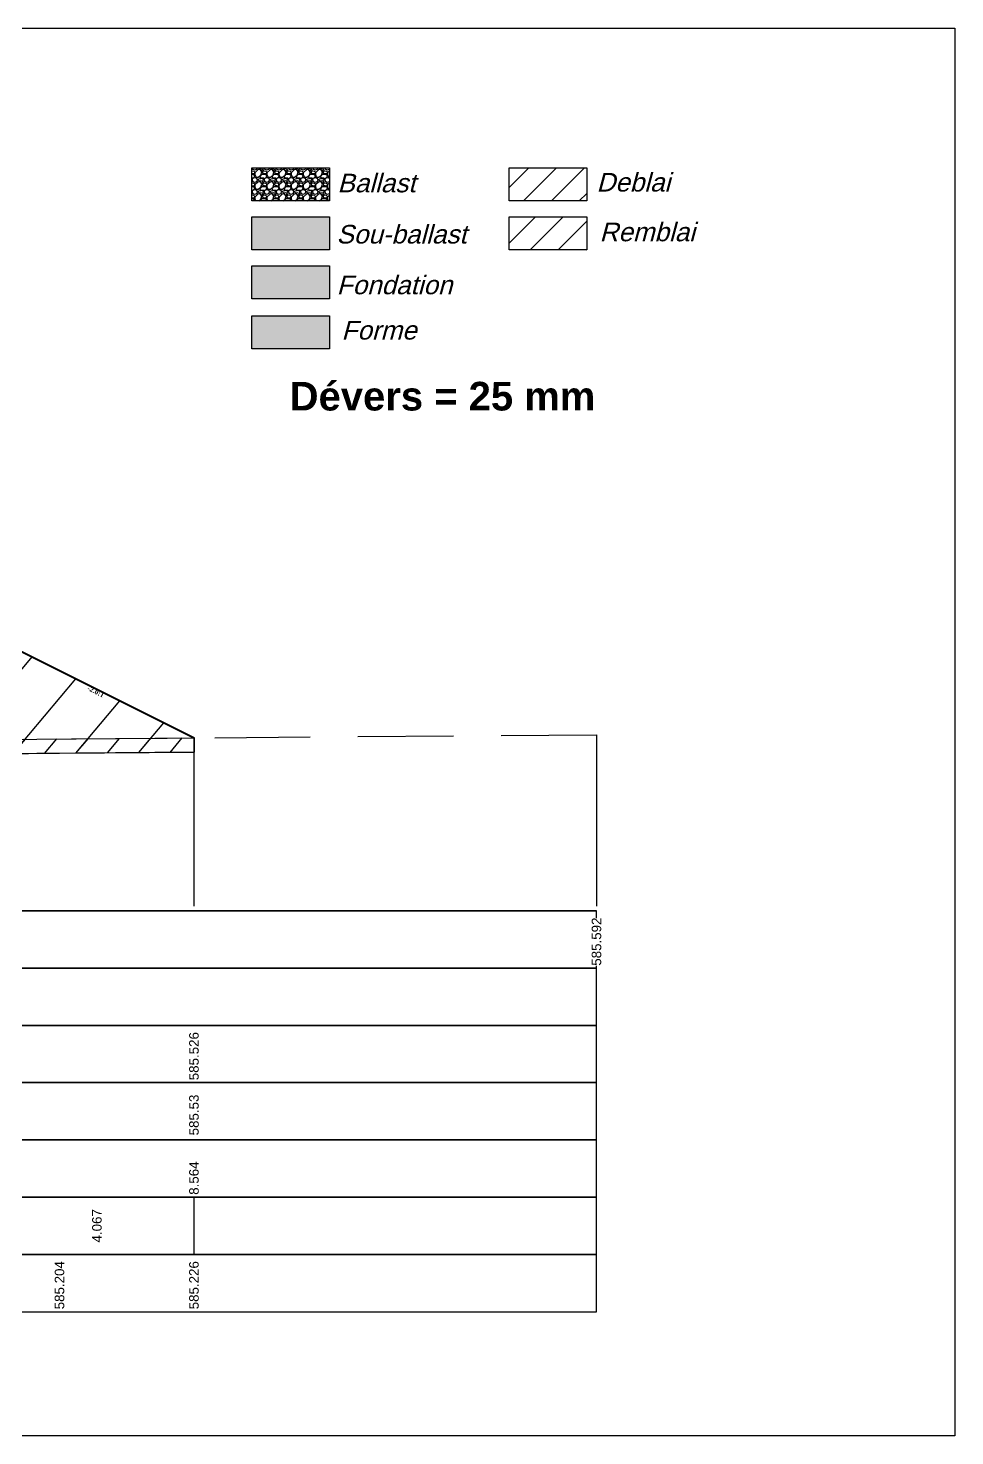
# Model space of a CAD drawing. Header units: millimetres. Extents: x 2762 to 3076, y 916 to 3305.
# Drawn here: x 2903.47 to 2922.89, y 2613.68 to 2643.18 of the extents above; entities that cross this region are included whole.
import ezdxf

# ---------------------------------------------------------------- set-up
doc = ezdxf.new("R2010")
doc.units = ezdxf.units.MM
doc.header["$LTSCALE"] = 2
doc.linetypes.add('CACHE', pattern=[9.525, 6.35, -3.175])
doc.linetypes.add('DASHED', pattern=[0.75, 0.5, -0.25])
for name, color, linetype in [('C-ANNO-TABL-TEXT', 150, 'Continuous'), ('C-ROAD-CORR', 5, 'Continuous'), ('C-ROAD-SCTN', 7, 'Continuous')]:
    doc.layers.add(name, color=color, linetype=linetype)
doc.styles.add('ARIAL', font='arial.ttf')
doc.styles.add('C3D_Etiquette', font='romans.shx')
doc.styles.add('C3D_Profil_Travers', font='romans.shx')
doc.styles.get("Standard").update_dxf_attribs({"font": 'arial.ttf'})

msp = doc.modelspace()

# ---------------------------------------------------------------- hatches: boundary and pattern name
h = msp.add_hatch(color=11)
h.dxf.hatch_style = 1
h.paths.add_polyline_path([(2909.781, 2639.228), (2908.155, 2639.228), (2908.155, 2638.536), (2909.781, 2638.536)])
h = msp.add_hatch(color=30)
h.dxf.hatch_style = 1
h.paths.add_polyline_path([(2909.781, 2638.201), (2908.155, 2638.201), (2908.155, 2637.509), (2909.781, 2637.509)])
h = msp.add_hatch(color=83)
h.dxf.hatch_style = 1
h.paths.add_polyline_path([(2909.781, 2637.155), (2908.155, 2637.155), (2908.155, 2636.463), (2909.781, 2636.463)])
at = {"linetype": 'Continuous', "lineweight": -3}
h = msp.add_hatch(dxfattribs=at)
h.set_pattern_fill('_U', color=3, angle=50, style=0, pattern_type=0)
h.set_pattern_definition([(50, (2888.7912, 2627.9735), (-0.766044, 0.64279), [])])
h.paths.add_polyline_path([(2888.791, 2627.973), (2888.791, 2628.273), (2892.483, 2630.119), (2900.48, 2630.439), (2902.876, 2630.343), (2906.944, 2628.31), (2906.944, 2628.01), (2898.054, 2627.94)])
h = msp.add_hatch(dxfattribs=at)
h.set_pattern_fill('_U', color=150, scale=0.5, angle=50, style=0, pattern_type=0)
h.set_pattern_definition([(50, (2888.7912, 2627.97346), (-0.383022, 0.321394), [])])
h.paths.add_polyline_path([(2888.791, 2627.973), (2888.791, 2628.273), (2898.054, 2628.24), (2906.944, 2628.31), (2906.944, 2628.01), (2898.054, 2627.94)])

# ---------------------------------------------------------------- linework, layer by layer
for p, q in [((2908.155, 2640.256), (2909.781, 2640.256)), ((2908.155, 2639.564), (2908.155, 2640.256)), ((2909.781, 2640.256), (2909.781, 2639.564)), ((2913.548, 2640.256), (2915.174, 2640.256)), ((2913.548, 2639.564), (2913.548, 2640.256)), ((2915.174, 2640.256), (2915.174, 2639.564)), ((2909.781, 2639.564), (2908.155, 2639.564)), ((2915.174, 2639.564), (2913.548, 2639.564)), ((2908.155, 2639.228), (2909.781, 2639.228)), ((2908.155, 2638.536), (2908.155, 2639.228)), ((2909.781, 2639.228), (2909.781, 2638.536)), ((2913.548, 2639.228), (2915.174, 2639.228)), ((2913.548, 2638.536), (2913.548, 2639.228)), ((2915.174, 2639.228), (2915.174, 2638.536)), ((2909.781, 2638.536), (2908.155, 2638.536)), ((2915.174, 2638.536), (2913.548, 2638.536)), ((2908.155, 2638.201), (2909.781, 2638.201)), ((2908.155, 2637.509), (2908.155, 2638.201)), ((2909.781, 2638.201), (2909.781, 2637.509)), ((2909.781, 2637.509), (2908.155, 2637.509)), ((2908.155, 2637.155), (2909.781, 2637.155)), ((2908.155, 2636.463), (2908.155, 2637.155)), ((2909.781, 2637.155), (2909.781, 2636.463)), ((2909.781, 2636.463), (2908.155, 2636.463))]:
    msp.add_line(p, q)
at = {"linetype": 'Continuous'}
for p, q in [((2908.161, 2640.256), (2908.174, 2640.225)), ((2908.26, 2640.225), (2908.271, 2640.256)), ((2908.317, 2640.23), (2908.293, 2640.256)), ((2908.394, 2640.256), (2908.376, 2640.235)), ((2908.415, 2640.256), (2908.428, 2640.225)), ((2908.514, 2640.225), (2908.525, 2640.256)), ((2908.571, 2640.23), (2908.547, 2640.256)), ((2908.648, 2640.256), (2908.63, 2640.235)), ((2908.669, 2640.256), (2908.682, 2640.225)), ((2908.768, 2640.225), (2908.779, 2640.256)), ((2908.825, 2640.23), (2908.801, 2640.256)), ((2908.902, 2640.256), (2908.884, 2640.235)), ((2908.923, 2640.256), (2908.936, 2640.225)), ((2909.022, 2640.225), (2909.033, 2640.256)), ((2909.079, 2640.23), (2909.055, 2640.256)), ((2909.156, 2640.256), (2909.138, 2640.235)), ((2909.177, 2640.256), (2909.19, 2640.225)), ((2909.276, 2640.225), (2909.287, 2640.256)), ((2909.333, 2640.23), (2909.309, 2640.256)), ((2909.41, 2640.256), (2909.392, 2640.235)), ((2909.431, 2640.256), (2909.444, 2640.225)), ((2909.53, 2640.225), (2909.541, 2640.256)), ((2909.587, 2640.23), (2909.563, 2640.256)), ((2909.664, 2640.256), (2909.646, 2640.235)), ((2909.685, 2640.256), (2909.698, 2640.225)), ((2908.158, 2640.209), (2908.155, 2640.21)), ((2908.155, 2640.207), (2908.158, 2640.209)), ((2908.195, 2640.181), (2908.155, 2640.187)), ((2908.155, 2640.141), (2908.205, 2640.135)), ((2908.155, 2640.12), (2908.181, 2640.12)), ((2908.207, 2640.056), (2908.155, 2640.029)), ((2908.158, 2639.955), (2908.155, 2639.956)), ((2908.155, 2639.953), (2908.158, 2639.955)), ((2908.159, 2640.006), (2908.174, 2639.971)), ((2908.16, 2640.006), (2908.176, 2640.042)), ((2908.173, 2640.225), (2908.216, 2640.212)), ((2908.173, 2639.971), (2908.216, 2639.958)), ((2908.176, 2640.042), (2908.217, 2640.055)), ((2908.18, 2640.123), (2908.214, 2640.1)), ((2908.218, 2640.165), (2908.197, 2640.183)), ((2908.204, 2640.126), (2908.217, 2640.148)), ((2908.214, 2640.098), (2908.204, 2640.062)), ((2908.216, 2640.212), (2908.26, 2640.225)), ((2908.216, 2640.053), (2908.257, 2640.038)), ((2908.216, 2639.958), (2908.26, 2639.971)), ((2908.219, 2640.166), (2908.217, 2640.113)), ((2908.217, 2640.148), (2908.217, 2640.164)), ((2908.217, 2640.113), (2908.237, 2640.065)), ((2908.284, 2640.212), (2908.225, 2640.159)), ((2908.284, 2639.958), (2908.225, 2639.905)), ((2908.237, 2640.062), (2908.29, 2640.06)), ((2908.256, 2640.04), (2908.271, 2640.007)), ((2908.26, 2639.971), (2908.273, 2640.006)), ((2908.337, 2640.212), (2908.276, 2640.217)), ((2908.337, 2639.958), (2908.276, 2639.963)), ((2908.317, 2639.976), (2908.289, 2640.006)), ((2908.29, 2640.062), (2908.346, 2640.105)), ((2908.29, 2640.006), (2908.298, 2640.026)), ((2908.346, 2640.026), (2908.298, 2640.021)), ((2908.36, 2640.236), (2908.302, 2640.231)), ((2908.36, 2639.982), (2908.302, 2639.977)), ((2908.324, 2640.07), (2908.369, 2640.12)), ((2908.343, 2640.04), (2908.325, 2640.071)), ((2908.364, 2640.168), (2908.336, 2640.213)), ((2908.364, 2639.914), (2908.336, 2639.959)), ((2908.405, 2640.036), (2908.341, 2640.041)), ((2908.346, 2640.105), (2908.366, 2640.169)), ((2908.397, 2640.019), (2908.346, 2640.031)), ((2908.363, 2640.212), (2908.373, 2640.187)), ((2908.363, 2639.958), (2908.373, 2639.933)), ((2908.382, 2640.22), (2908.364, 2640.213)), ((2908.382, 2639.966), (2908.364, 2639.959)), ((2908.369, 2640.12), (2908.435, 2640.12)), ((2908.374, 2640.186), (2908.412, 2640.209)), ((2908.399, 2640.189), (2908.374, 2640.164)), ((2908.374, 2640.164), (2908.394, 2640.133)), ((2908.374, 2639.932), (2908.412, 2639.955)), ((2908.399, 2640.007), (2908.376, 2639.981)), ((2908.412, 2640.209), (2908.381, 2640.22)), ((2908.412, 2639.955), (2908.381, 2639.966)), ((2908.395, 2640.143), (2908.459, 2640.135)), ((2908.399, 2640.006), (2908.397, 2640.019)), ((2908.449, 2640.181), (2908.399, 2640.188)), ((2908.461, 2640.056), (2908.408, 2640.028)), ((2908.413, 2640.006), (2908.428, 2639.971)), ((2908.414, 2640.006), (2908.43, 2640.042)), ((2908.427, 2640.225), (2908.47, 2640.212)), ((2908.427, 2639.971), (2908.47, 2639.958)), ((2908.43, 2640.042), (2908.471, 2640.055)), ((2908.434, 2640.123), (2908.468, 2640.1)), ((2908.472, 2640.165), (2908.451, 2640.183)), ((2908.458, 2640.126), (2908.471, 2640.148)), ((2908.468, 2640.098), (2908.458, 2640.062)), ((2908.47, 2640.212), (2908.514, 2640.225)), ((2908.47, 2640.053), (2908.511, 2640.038)), ((2908.47, 2639.958), (2908.514, 2639.971)), ((2908.473, 2640.166), (2908.471, 2640.113)), ((2908.471, 2640.148), (2908.471, 2640.164)), ((2908.471, 2640.113), (2908.491, 2640.065)), ((2908.538, 2640.212), (2908.479, 2640.159)), ((2908.538, 2639.958), (2908.479, 2639.905)), ((2908.491, 2640.062), (2908.544, 2640.06)), ((2908.51, 2640.04), (2908.525, 2640.007)), ((2908.514, 2639.971), (2908.527, 2640.006)), ((2908.591, 2640.212), (2908.53, 2640.217)), ((2908.591, 2639.958), (2908.53, 2639.963)), ((2908.571, 2639.976), (2908.543, 2640.006)), ((2908.544, 2640.062), (2908.6, 2640.105)), ((2908.544, 2640.006), (2908.552, 2640.026)), ((2908.6, 2640.026), (2908.552, 2640.021)), ((2908.614, 2640.236), (2908.556, 2640.231)), ((2908.614, 2639.982), (2908.556, 2639.977)), ((2908.578, 2640.07), (2908.623, 2640.12)), ((2908.597, 2640.04), (2908.579, 2640.071)), ((2908.618, 2640.168), (2908.59, 2640.213)), ((2908.618, 2639.914), (2908.59, 2639.959)), ((2908.659, 2640.036), (2908.595, 2640.041)), ((2908.6, 2640.105), (2908.62, 2640.169)), ((2908.651, 2640.019), (2908.6, 2640.031)), ((2908.617, 2640.212), (2908.627, 2640.187)), ((2908.617, 2639.958), (2908.627, 2639.933)), ((2908.636, 2640.22), (2908.618, 2640.213)), ((2908.636, 2639.966), (2908.618, 2639.959)), ((2908.623, 2640.12), (2908.689, 2640.12)), ((2908.628, 2640.186), (2908.666, 2640.209)), ((2908.653, 2640.189), (2908.628, 2640.164)), ((2908.628, 2640.164), (2908.648, 2640.133)), ((2908.628, 2639.932), (2908.666, 2639.955)), ((2908.653, 2640.007), (2908.63, 2639.981)), ((2908.666, 2640.209), (2908.635, 2640.22)), ((2908.666, 2639.955), (2908.635, 2639.966)), ((2908.649, 2640.143), (2908.713, 2640.135)), ((2908.653, 2640.006), (2908.651, 2640.019)), ((2908.703, 2640.181), (2908.653, 2640.188)), ((2908.715, 2640.056), (2908.662, 2640.028)), ((2908.667, 2640.006), (2908.682, 2639.971)), ((2908.668, 2640.006), (2908.684, 2640.042)), ((2908.681, 2640.225), (2908.724, 2640.212)), ((2908.681, 2639.971), (2908.724, 2639.958)), ((2908.684, 2640.042), (2908.725, 2640.055)), ((2908.688, 2640.123), (2908.722, 2640.1)), ((2908.726, 2640.165), (2908.705, 2640.183)), ((2908.712, 2640.126), (2908.725, 2640.148)), ((2908.722, 2640.098), (2908.712, 2640.062)), ((2908.724, 2640.212), (2908.768, 2640.225)), ((2908.724, 2640.053), (2908.765, 2640.038)), ((2908.724, 2639.958), (2908.768, 2639.971)), ((2908.727, 2640.166), (2908.725, 2640.113)), ((2908.725, 2640.148), (2908.725, 2640.164)), ((2908.725, 2640.113), (2908.745, 2640.065)), ((2908.792, 2640.212), (2908.733, 2640.159)), ((2908.792, 2639.958), (2908.733, 2639.905)), ((2908.745, 2640.062), (2908.798, 2640.06)), ((2908.764, 2640.04), (2908.779, 2640.007)), ((2908.768, 2639.971), (2908.781, 2640.006)), ((2908.845, 2640.212), (2908.784, 2640.217)), ((2908.845, 2639.958), (2908.784, 2639.963)), ((2908.825, 2639.976), (2908.797, 2640.006)), ((2908.798, 2640.062), (2908.854, 2640.105)), ((2908.798, 2640.006), (2908.806, 2640.026)), ((2908.854, 2640.026), (2908.806, 2640.021)), ((2908.868, 2640.236), (2908.81, 2640.231)), ((2908.868, 2639.982), (2908.81, 2639.977)), ((2908.832, 2640.07), (2908.877, 2640.12)), ((2908.851, 2640.04), (2908.833, 2640.071)), ((2908.872, 2640.168), (2908.844, 2640.213)), ((2908.872, 2639.914), (2908.844, 2639.959)), ((2908.913, 2640.036), (2908.849, 2640.041)), ((2908.854, 2640.105), (2908.874, 2640.169)), ((2908.905, 2640.019), (2908.854, 2640.031)), ((2908.871, 2640.212), (2908.881, 2640.187)), ((2908.871, 2639.958), (2908.881, 2639.933)), ((2908.89, 2640.22), (2908.872, 2640.213)), ((2908.89, 2639.966), (2908.872, 2639.959)), ((2908.877, 2640.12), (2908.943, 2640.12)), ((2908.882, 2640.186), (2908.92, 2640.209)), ((2908.907, 2640.189), (2908.882, 2640.164)), ((2908.882, 2640.164), (2908.902, 2640.133)), ((2908.882, 2639.932), (2908.92, 2639.955)), ((2908.907, 2640.007), (2908.884, 2639.981)), ((2908.92, 2640.209), (2908.889, 2640.22)), ((2908.92, 2639.955), (2908.889, 2639.966)), ((2908.903, 2640.143), (2908.967, 2640.135)), ((2908.907, 2640.006), (2908.905, 2640.019)), ((2908.957, 2640.181), (2908.907, 2640.188)), ((2908.969, 2640.056), (2908.916, 2640.028)), ((2908.921, 2640.006), (2908.936, 2639.971)), ((2908.922, 2640.006), (2908.938, 2640.042)), ((2908.935, 2640.225), (2908.978, 2640.212)), ((2908.935, 2639.971), (2908.978, 2639.958)), ((2908.938, 2640.042), (2908.979, 2640.055)), ((2908.942, 2640.123), (2908.976, 2640.1)), ((2908.98, 2640.165), (2908.959, 2640.183)), ((2908.966, 2640.126), (2908.979, 2640.148)), ((2908.976, 2640.098), (2908.966, 2640.062)), ((2908.978, 2640.212), (2909.022, 2640.225)), ((2908.978, 2640.053), (2909.019, 2640.038)), ((2908.978, 2639.958), (2909.022, 2639.971)), ((2908.981, 2640.166), (2908.979, 2640.113)), ((2908.979, 2640.148), (2908.979, 2640.164)), ((2908.979, 2640.113), (2908.999, 2640.065)), ((2909.046, 2640.212), (2908.987, 2640.159)), ((2909.046, 2639.958), (2908.987, 2639.905)), ((2908.999, 2640.062), (2909.052, 2640.06)), ((2909.018, 2640.04), (2909.033, 2640.007)), ((2909.022, 2639.971), (2909.035, 2640.006)), ((2909.099, 2640.212), (2909.038, 2640.217)), ((2909.099, 2639.958), (2909.038, 2639.963)), ((2909.079, 2639.976), (2909.051, 2640.006)), ((2909.052, 2640.062), (2909.108, 2640.105)), ((2909.052, 2640.006), (2909.06, 2640.026)), ((2909.108, 2640.026), (2909.06, 2640.021)), ((2909.122, 2640.236), (2909.064, 2640.231)), ((2909.122, 2639.982), (2909.064, 2639.977)), ((2909.086, 2640.07), (2909.131, 2640.12)), ((2909.105, 2640.04), (2909.087, 2640.071)), ((2909.126, 2640.168), (2909.098, 2640.213)), ((2909.126, 2639.914), (2909.098, 2639.959)), ((2909.167, 2640.036), (2909.103, 2640.041)), ((2909.108, 2640.105), (2909.128, 2640.169)), ((2909.159, 2640.019), (2909.108, 2640.031)), ((2909.125, 2640.212), (2909.135, 2640.187)), ((2909.125, 2639.958), (2909.135, 2639.933)), ((2909.144, 2640.22), (2909.126, 2640.213)), ((2909.144, 2639.966), (2909.126, 2639.959)), ((2909.131, 2640.12), (2909.197, 2640.12)), ((2909.136, 2640.186), (2909.174, 2640.209)), ((2909.161, 2640.189), (2909.136, 2640.164)), ((2909.136, 2640.164), (2909.156, 2640.133)), ((2909.136, 2639.932), (2909.174, 2639.955)), ((2909.161, 2640.007), (2909.138, 2639.981)), ((2909.174, 2640.209), (2909.143, 2640.22)), ((2909.174, 2639.955), (2909.143, 2639.966)), ((2909.157, 2640.143), (2909.221, 2640.135)), ((2909.161, 2640.006), (2909.159, 2640.019)), ((2909.211, 2640.181), (2909.161, 2640.188)), ((2909.223, 2640.056), (2909.17, 2640.028)), ((2909.175, 2640.006), (2909.19, 2639.971)), ((2909.176, 2640.006), (2909.192, 2640.042)), ((2909.189, 2640.225), (2909.232, 2640.212)), ((2909.189, 2639.971), (2909.232, 2639.958)), ((2909.192, 2640.042), (2909.233, 2640.055)), ((2909.196, 2640.123), (2909.23, 2640.1)), ((2909.234, 2640.165), (2909.213, 2640.183)), ((2909.22, 2640.126), (2909.233, 2640.148)), ((2909.23, 2640.098), (2909.22, 2640.062)), ((2909.232, 2640.212), (2909.276, 2640.225)), ((2909.232, 2640.053), (2909.273, 2640.038)), ((2909.232, 2639.958), (2909.276, 2639.971)), ((2909.235, 2640.166), (2909.233, 2640.113)), ((2909.233, 2640.148), (2909.233, 2640.164)), ((2909.233, 2640.113), (2909.253, 2640.065)), ((2909.3, 2640.212), (2909.241, 2640.159)), ((2909.3, 2639.958), (2909.241, 2639.905)), ((2909.253, 2640.062), (2909.306, 2640.06)), ((2909.272, 2640.04), (2909.287, 2640.007)), ((2909.276, 2639.971), (2909.289, 2640.006)), ((2909.353, 2640.212), (2909.292, 2640.217)), ((2909.353, 2639.958), (2909.292, 2639.963)), ((2909.333, 2639.976), (2909.305, 2640.006)), ((2909.306, 2640.062), (2909.362, 2640.105)), ((2909.306, 2640.006), (2909.314, 2640.026)), ((2909.362, 2640.026), (2909.314, 2640.021)), ((2909.376, 2640.236), (2909.318, 2640.231)), ((2909.376, 2639.982), (2909.318, 2639.977)), ((2909.34, 2640.07), (2909.385, 2640.12)), ((2909.359, 2640.04), (2909.341, 2640.071)), ((2909.38, 2640.168), (2909.352, 2640.213)), ((2909.38, 2639.914), (2909.352, 2639.959)), ((2909.421, 2640.036), (2909.357, 2640.041)), ((2909.362, 2640.105), (2909.382, 2640.169)), ((2909.413, 2640.019), (2909.362, 2640.031)), ((2909.379, 2640.212), (2909.389, 2640.187)), ((2909.379, 2639.958), (2909.389, 2639.933)), ((2909.398, 2640.22), (2909.38, 2640.213)), ((2909.398, 2639.966), (2909.38, 2639.959)), ((2909.385, 2640.12), (2909.451, 2640.12)), ((2909.39, 2640.186), (2909.428, 2640.209)), ((2909.415, 2640.189), (2909.39, 2640.164)), ((2909.39, 2640.164), (2909.41, 2640.133)), ((2909.39, 2639.932), (2909.428, 2639.955)), ((2909.415, 2640.007), (2909.392, 2639.981)), ((2909.428, 2640.209), (2909.397, 2640.22)), ((2909.428, 2639.955), (2909.397, 2639.966)), ((2909.411, 2640.143), (2909.475, 2640.135)), ((2909.415, 2640.006), (2909.413, 2640.019)), ((2909.465, 2640.181), (2909.415, 2640.188)), ((2909.477, 2640.056), (2909.424, 2640.028)), ((2909.429, 2640.006), (2909.444, 2639.971)), ((2909.43, 2640.006), (2909.446, 2640.042)), ((2909.443, 2640.225), (2909.486, 2640.212)), ((2909.443, 2639.971), (2909.486, 2639.958)), ((2909.446, 2640.042), (2909.487, 2640.055)), ((2909.45, 2640.123), (2909.484, 2640.1)), ((2909.488, 2640.165), (2909.467, 2640.183)), ((2909.474, 2640.126), (2909.487, 2640.148)), ((2909.484, 2640.098), (2909.474, 2640.062)), ((2909.486, 2640.212), (2909.53, 2640.225)), ((2909.486, 2640.053), (2909.527, 2640.038)), ((2909.486, 2639.958), (2909.53, 2639.971)), ((2909.489, 2640.166), (2909.487, 2640.113)), ((2909.487, 2640.148), (2909.487, 2640.164)), ((2909.487, 2640.113), (2909.507, 2640.065)), ((2909.554, 2640.212), (2909.495, 2640.159)), ((2909.554, 2639.958), (2909.495, 2639.905)), ((2909.507, 2640.062), (2909.56, 2640.06)), ((2909.526, 2640.04), (2909.541, 2640.007)), ((2909.53, 2639.971), (2909.543, 2640.006)), ((2909.607, 2640.212), (2909.546, 2640.217)), ((2909.607, 2639.958), (2909.546, 2639.963)), ((2909.587, 2639.976), (2909.559, 2640.006)), ((2909.56, 2640.062), (2909.616, 2640.105)), ((2909.56, 2640.006), (2909.568, 2640.026)), ((2909.616, 2640.026), (2909.568, 2640.021)), ((2909.63, 2640.236), (2909.572, 2640.231)), ((2909.63, 2639.982), (2909.572, 2639.977)), ((2909.594, 2640.07), (2909.639, 2640.12)), ((2909.613, 2640.04), (2909.595, 2640.071)), ((2909.634, 2640.168), (2909.606, 2640.213)), ((2909.634, 2639.914), (2909.606, 2639.959)), ((2909.675, 2640.036), (2909.611, 2640.041)), ((2909.616, 2640.105), (2909.636, 2640.169)), ((2909.667, 2640.019), (2909.616, 2640.031)), ((2909.633, 2640.212), (2909.643, 2640.187)), ((2909.633, 2639.958), (2909.643, 2639.933)), ((2909.652, 2640.22), (2909.634, 2640.213)), ((2909.652, 2639.966), (2909.634, 2639.959)), ((2909.639, 2640.12), (2909.705, 2640.12)), ((2909.644, 2640.186), (2909.682, 2640.209)), ((2909.669, 2640.189), (2909.644, 2640.164)), ((2909.644, 2640.164), (2909.664, 2640.133)), ((2909.644, 2639.932), (2909.682, 2639.955)), ((2909.669, 2640.007), (2909.646, 2639.981)), ((2909.682, 2640.209), (2909.651, 2640.22)), ((2909.682, 2639.955), (2909.651, 2639.966)), ((2909.665, 2640.143), (2909.729, 2640.135)), ((2909.669, 2640.006), (2909.667, 2640.019)), ((2909.719, 2640.181), (2909.669, 2640.188)), ((2909.731, 2640.056), (2909.678, 2640.028)), ((2909.683, 2640.006), (2909.698, 2639.971)), ((2909.684, 2640.006), (2909.7, 2640.042)), ((2909.697, 2640.225), (2909.74, 2640.212)), ((2909.697, 2639.971), (2909.74, 2639.958)), ((2909.7, 2640.042), (2909.741, 2640.055)), ((2909.704, 2640.123), (2909.738, 2640.1)), ((2909.742, 2640.165), (2909.721, 2640.183)), ((2909.728, 2640.126), (2909.741, 2640.148)), ((2909.738, 2640.098), (2909.728, 2640.062)), ((2909.74, 2640.212), (2909.781, 2640.224)), ((2909.74, 2640.053), (2909.781, 2640.038)), ((2909.74, 2639.958), (2909.781, 2639.97)), ((2909.743, 2640.166), (2909.741, 2640.113)), ((2909.741, 2640.148), (2909.741, 2640.164)), ((2909.741, 2640.113), (2909.761, 2640.065)), ((2909.781, 2640.188), (2909.749, 2640.159)), ((2909.761, 2640.062), (2909.781, 2640.061)), ((2909.78, 2640.04), (2909.781, 2640.037)), ((2908.195, 2639.927), (2908.155, 2639.933)), ((2908.155, 2639.887), (2908.205, 2639.881)), ((2908.155, 2639.866), (2908.181, 2639.866)), ((2908.207, 2639.802), (2908.155, 2639.775)), ((2908.158, 2639.701), (2908.155, 2639.702)), ((2908.155, 2639.699), (2908.158, 2639.701)), ((2908.195, 2639.673), (2908.155, 2639.679)), ((2908.159, 2639.752), (2908.174, 2639.717)), ((2908.16, 2639.752), (2908.176, 2639.788)), ((2908.173, 2639.717), (2908.216, 2639.704)), ((2908.176, 2639.788), (2908.217, 2639.801)), ((2908.18, 2639.869), (2908.214, 2639.846)), ((2908.218, 2639.911), (2908.197, 2639.929)), ((2908.218, 2639.657), (2908.197, 2639.675)), ((2908.204, 2639.872), (2908.217, 2639.894)), ((2908.214, 2639.844), (2908.204, 2639.808)), ((2908.216, 2639.799), (2908.257, 2639.784)), ((2908.216, 2639.704), (2908.26, 2639.717)), ((2908.219, 2639.912), (2908.217, 2639.859)), ((2908.217, 2639.894), (2908.217, 2639.91)), ((2908.217, 2639.859), (2908.237, 2639.811)), ((2908.284, 2639.704), (2908.225, 2639.651)), ((2908.237, 2639.808), (2908.29, 2639.806)), ((2908.256, 2639.786), (2908.271, 2639.753)), ((2908.26, 2639.717), (2908.273, 2639.752)), ((2908.337, 2639.704), (2908.276, 2639.709)), ((2908.317, 2639.722), (2908.289, 2639.752)), ((2908.29, 2639.808), (2908.346, 2639.851)), ((2908.29, 2639.752), (2908.298, 2639.772)), ((2908.346, 2639.772), (2908.298, 2639.767)), ((2908.36, 2639.728), (2908.302, 2639.723)), ((2908.324, 2639.816), (2908.369, 2639.866)), ((2908.343, 2639.786), (2908.325, 2639.817)), ((2908.364, 2639.66), (2908.336, 2639.705)), ((2908.405, 2639.782), (2908.341, 2639.787)), ((2908.346, 2639.851), (2908.366, 2639.915)), ((2908.397, 2639.765), (2908.346, 2639.777)), ((2908.346, 2639.597), (2908.366, 2639.661)), ((2908.363, 2639.704), (2908.373, 2639.679)), ((2908.382, 2639.712), (2908.364, 2639.705)), ((2908.369, 2639.866), (2908.435, 2639.866)), ((2908.399, 2639.935), (2908.374, 2639.91)), ((2908.374, 2639.91), (2908.394, 2639.879)), ((2908.374, 2639.678), (2908.412, 2639.701)), ((2908.399, 2639.681), (2908.374, 2639.656)), ((2908.399, 2639.753), (2908.376, 2639.727)), ((2908.412, 2639.701), (2908.381, 2639.712)), ((2908.395, 2639.889), (2908.459, 2639.881)), ((2908.399, 2639.752), (2908.397, 2639.765)), ((2908.449, 2639.927), (2908.399, 2639.934)), ((2908.449, 2639.673), (2908.399, 2639.68)), ((2908.461, 2639.802), (2908.408, 2639.774)), ((2908.413, 2639.752), (2908.428, 2639.717)), ((2908.414, 2639.752), (2908.43, 2639.788)), ((2908.427, 2639.717), (2908.47, 2639.704)), ((2908.43, 2639.788), (2908.471, 2639.801)), ((2908.434, 2639.869), (2908.468, 2639.846)), ((2908.472, 2639.911), (2908.451, 2639.929)), ((2908.472, 2639.657), (2908.451, 2639.675)), ((2908.458, 2639.872), (2908.471, 2639.894)), ((2908.468, 2639.844), (2908.458, 2639.808)), ((2908.47, 2639.799), (2908.511, 2639.784)), ((2908.47, 2639.704), (2908.514, 2639.717)), ((2908.473, 2639.912), (2908.471, 2639.859)), ((2908.471, 2639.894), (2908.471, 2639.91)), ((2908.471, 2639.859), (2908.491, 2639.811)), ((2908.538, 2639.704), (2908.479, 2639.651)), ((2908.491, 2639.808), (2908.544, 2639.806)), ((2908.51, 2639.786), (2908.525, 2639.753)), ((2908.514, 2639.717), (2908.527, 2639.752)), ((2908.591, 2639.704), (2908.53, 2639.709)), ((2908.571, 2639.722), (2908.543, 2639.752)), ((2908.544, 2639.808), (2908.6, 2639.851)), ((2908.544, 2639.752), (2908.552, 2639.772)), ((2908.6, 2639.772), (2908.552, 2639.767)), ((2908.614, 2639.728), (2908.556, 2639.723)), ((2908.578, 2639.816), (2908.623, 2639.866)), ((2908.597, 2639.786), (2908.579, 2639.817)), ((2908.618, 2639.66), (2908.59, 2639.705)), ((2908.659, 2639.782), (2908.595, 2639.787)), ((2908.6, 2639.851), (2908.62, 2639.915)), ((2908.651, 2639.765), (2908.6, 2639.777)), ((2908.6, 2639.597), (2908.62, 2639.661)), ((2908.617, 2639.704), (2908.627, 2639.679)), ((2908.636, 2639.712), (2908.618, 2639.705)), ((2908.623, 2639.866), (2908.689, 2639.866)), ((2908.653, 2639.935), (2908.628, 2639.91)), ((2908.628, 2639.91), (2908.648, 2639.879)), ((2908.628, 2639.678), (2908.666, 2639.701)), ((2908.653, 2639.681), (2908.628, 2639.656)), ((2908.653, 2639.753), (2908.63, 2639.727)), ((2908.666, 2639.701), (2908.635, 2639.712)), ((2908.649, 2639.889), (2908.713, 2639.881)), ((2908.653, 2639.752), (2908.651, 2639.765)), ((2908.703, 2639.927), (2908.653, 2639.934)), ((2908.703, 2639.673), (2908.653, 2639.68)), ((2908.715, 2639.802), (2908.662, 2639.774)), ((2908.667, 2639.752), (2908.682, 2639.717)), ((2908.668, 2639.752), (2908.684, 2639.788)), ((2908.681, 2639.717), (2908.724, 2639.704)), ((2908.684, 2639.788), (2908.725, 2639.801)), ((2908.688, 2639.869), (2908.722, 2639.846)), ((2908.726, 2639.911), (2908.705, 2639.929)), ((2908.726, 2639.657), (2908.705, 2639.675)), ((2908.712, 2639.872), (2908.725, 2639.894)), ((2908.722, 2639.844), (2908.712, 2639.808)), ((2908.724, 2639.799), (2908.765, 2639.784)), ((2908.724, 2639.704), (2908.768, 2639.717)), ((2908.727, 2639.912), (2908.725, 2639.859)), ((2908.725, 2639.894), (2908.725, 2639.91)), ((2908.725, 2639.859), (2908.745, 2639.811)), ((2908.792, 2639.704), (2908.733, 2639.651)), ((2908.745, 2639.808), (2908.798, 2639.806)), ((2908.764, 2639.786), (2908.779, 2639.753)), ((2908.768, 2639.717), (2908.781, 2639.752)), ((2908.845, 2639.704), (2908.784, 2639.709)), ((2908.825, 2639.722), (2908.797, 2639.752)), ((2908.798, 2639.808), (2908.854, 2639.851)), ((2908.798, 2639.752), (2908.806, 2639.772)), ((2908.854, 2639.772), (2908.806, 2639.767)), ((2908.868, 2639.728), (2908.81, 2639.723)), ((2908.832, 2639.816), (2908.877, 2639.866)), ((2908.851, 2639.786), (2908.833, 2639.817)), ((2908.872, 2639.66), (2908.844, 2639.705)), ((2908.913, 2639.782), (2908.849, 2639.787)), ((2908.854, 2639.851), (2908.874, 2639.915)), ((2908.905, 2639.765), (2908.854, 2639.777)), ((2908.854, 2639.597), (2908.874, 2639.661)), ((2908.871, 2639.704), (2908.881, 2639.679)), ((2908.89, 2639.712), (2908.872, 2639.705)), ((2908.877, 2639.866), (2908.943, 2639.866)), ((2908.907, 2639.935), (2908.882, 2639.91)), ((2908.882, 2639.91), (2908.902, 2639.879)), ((2908.882, 2639.678), (2908.92, 2639.701)), ((2908.907, 2639.681), (2908.882, 2639.656)), ((2908.907, 2639.753), (2908.884, 2639.727)), ((2908.92, 2639.701), (2908.889, 2639.712)), ((2908.903, 2639.889), (2908.967, 2639.881)), ((2908.907, 2639.752), (2908.905, 2639.765)), ((2908.957, 2639.927), (2908.907, 2639.934)), ((2908.957, 2639.673), (2908.907, 2639.68)), ((2908.969, 2639.802), (2908.916, 2639.774)), ((2908.921, 2639.752), (2908.936, 2639.717)), ((2908.922, 2639.752), (2908.938, 2639.788)), ((2908.935, 2639.717), (2908.978, 2639.704)), ((2908.938, 2639.788), (2908.979, 2639.801)), ((2908.942, 2639.869), (2908.976, 2639.846)), ((2908.98, 2639.911), (2908.959, 2639.929)), ((2908.98, 2639.657), (2908.959, 2639.675)), ((2908.966, 2639.872), (2908.979, 2639.894)), ((2908.976, 2639.844), (2908.966, 2639.808)), ((2908.978, 2639.799), (2909.019, 2639.784)), ((2908.978, 2639.704), (2909.022, 2639.717)), ((2908.981, 2639.912), (2908.979, 2639.859)), ((2908.979, 2639.894), (2908.979, 2639.91)), ((2908.979, 2639.859), (2908.999, 2639.811)), ((2909.046, 2639.704), (2908.987, 2639.651)), ((2908.999, 2639.808), (2909.052, 2639.806)), ((2909.018, 2639.786), (2909.033, 2639.753)), ((2909.022, 2639.717), (2909.035, 2639.752)), ((2909.099, 2639.704), (2909.038, 2639.709)), ((2909.079, 2639.722), (2909.051, 2639.752)), ((2909.052, 2639.808), (2909.108, 2639.851)), ((2909.052, 2639.752), (2909.06, 2639.772)), ((2909.108, 2639.772), (2909.06, 2639.767)), ((2909.122, 2639.728), (2909.064, 2639.723)), ((2909.086, 2639.816), (2909.131, 2639.866)), ((2909.105, 2639.786), (2909.087, 2639.817)), ((2909.126, 2639.66), (2909.098, 2639.705)), ((2909.167, 2639.782), (2909.103, 2639.787)), ((2909.108, 2639.851), (2909.128, 2639.915)), ((2909.159, 2639.765), (2909.108, 2639.777)), ((2909.108, 2639.597), (2909.128, 2639.661)), ((2909.125, 2639.704), (2909.135, 2639.679)), ((2909.144, 2639.712), (2909.126, 2639.705)), ((2909.131, 2639.866), (2909.197, 2639.866)), ((2909.161, 2639.935), (2909.136, 2639.91)), ((2909.136, 2639.91), (2909.156, 2639.879)), ((2909.136, 2639.678), (2909.174, 2639.701)), ((2909.161, 2639.681), (2909.136, 2639.656)), ((2909.161, 2639.753), (2909.138, 2639.727)), ((2909.174, 2639.701), (2909.143, 2639.712)), ((2909.157, 2639.889), (2909.221, 2639.881)), ((2909.161, 2639.752), (2909.159, 2639.765)), ((2909.211, 2639.927), (2909.161, 2639.934)), ((2909.211, 2639.673), (2909.161, 2639.68)), ((2909.223, 2639.802), (2909.17, 2639.774)), ((2909.175, 2639.752), (2909.19, 2639.717)), ((2909.176, 2639.752), (2909.192, 2639.788)), ((2909.189, 2639.717), (2909.232, 2639.704)), ((2909.192, 2639.788), (2909.233, 2639.801)), ((2909.196, 2639.869), (2909.23, 2639.846)), ((2909.234, 2639.911), (2909.213, 2639.929)), ((2909.234, 2639.657), (2909.213, 2639.675)), ((2909.22, 2639.872), (2909.233, 2639.894)), ((2909.23, 2639.844), (2909.22, 2639.808)), ((2909.232, 2639.799), (2909.273, 2639.784)), ((2909.232, 2639.704), (2909.276, 2639.717)), ((2909.235, 2639.912), (2909.233, 2639.859)), ((2909.233, 2639.894), (2909.233, 2639.91)), ((2909.233, 2639.859), (2909.253, 2639.811)), ((2909.3, 2639.704), (2909.241, 2639.651)), ((2909.253, 2639.808), (2909.306, 2639.806)), ((2909.272, 2639.786), (2909.287, 2639.753)), ((2909.276, 2639.717), (2909.289, 2639.752)), ((2909.353, 2639.704), (2909.292, 2639.709)), ((2909.333, 2639.722), (2909.305, 2639.752)), ((2909.306, 2639.808), (2909.362, 2639.851)), ((2909.306, 2639.752), (2909.314, 2639.772)), ((2909.362, 2639.772), (2909.314, 2639.767)), ((2909.376, 2639.728), (2909.318, 2639.723)), ((2909.34, 2639.816), (2909.385, 2639.866)), ((2909.359, 2639.786), (2909.341, 2639.817)), ((2909.38, 2639.66), (2909.352, 2639.705)), ((2909.421, 2639.782), (2909.357, 2639.787)), ((2909.362, 2639.851), (2909.382, 2639.915)), ((2909.413, 2639.765), (2909.362, 2639.777)), ((2909.362, 2639.597), (2909.382, 2639.661)), ((2909.379, 2639.704), (2909.389, 2639.679)), ((2909.398, 2639.712), (2909.38, 2639.705)), ((2909.385, 2639.866), (2909.451, 2639.866)), ((2909.415, 2639.935), (2909.39, 2639.91)), ((2909.39, 2639.91), (2909.41, 2639.879)), ((2909.39, 2639.678), (2909.428, 2639.701)), ((2909.415, 2639.681), (2909.39, 2639.656)), ((2909.415, 2639.753), (2909.392, 2639.727)), ((2909.428, 2639.701), (2909.397, 2639.712)), ((2909.411, 2639.889), (2909.475, 2639.881)), ((2909.415, 2639.752), (2909.413, 2639.765)), ((2909.465, 2639.927), (2909.415, 2639.934)), ((2909.465, 2639.673), (2909.415, 2639.68)), ((2909.477, 2639.802), (2909.424, 2639.774)), ((2909.429, 2639.752), (2909.444, 2639.717)), ((2909.43, 2639.752), (2909.446, 2639.788)), ((2909.443, 2639.717), (2909.486, 2639.704)), ((2909.446, 2639.788), (2909.487, 2639.801)), ((2909.45, 2639.869), (2909.484, 2639.846)), ((2909.488, 2639.911), (2909.467, 2639.929)), ((2909.488, 2639.657), (2909.467, 2639.675)), ((2909.474, 2639.872), (2909.487, 2639.894)), ((2909.484, 2639.844), (2909.474, 2639.808)), ((2909.486, 2639.799), (2909.527, 2639.784)), ((2909.486, 2639.704), (2909.53, 2639.717)), ((2909.489, 2639.912), (2909.487, 2639.859)), ((2909.487, 2639.894), (2909.487, 2639.91)), ((2909.487, 2639.859), (2909.507, 2639.811)), ((2909.554, 2639.704), (2909.495, 2639.651)), ((2909.507, 2639.808), (2909.56, 2639.806)), ((2909.526, 2639.786), (2909.541, 2639.753)), ((2909.53, 2639.717), (2909.543, 2639.752)), ((2909.607, 2639.704), (2909.546, 2639.709)), ((2909.587, 2639.722), (2909.559, 2639.752)), ((2909.56, 2639.808), (2909.616, 2639.851)), ((2909.56, 2639.752), (2909.568, 2639.772)), ((2909.616, 2639.772), (2909.568, 2639.767)), ((2909.63, 2639.728), (2909.572, 2639.723)), ((2909.594, 2639.816), (2909.639, 2639.866)), ((2909.613, 2639.786), (2909.595, 2639.817)), ((2909.634, 2639.66), (2909.606, 2639.705)), ((2909.675, 2639.782), (2909.611, 2639.787)), ((2909.616, 2639.851), (2909.636, 2639.915)), ((2909.667, 2639.765), (2909.616, 2639.777)), ((2909.616, 2639.597), (2909.636, 2639.661)), ((2909.633, 2639.704), (2909.643, 2639.679)), ((2909.652, 2639.712), (2909.634, 2639.705)), ((2909.639, 2639.866), (2909.705, 2639.866)), ((2909.669, 2639.935), (2909.644, 2639.91)), ((2909.644, 2639.91), (2909.664, 2639.879)), ((2909.644, 2639.678), (2909.682, 2639.701)), ((2909.669, 2639.681), (2909.644, 2639.656)), ((2909.669, 2639.753), (2909.646, 2639.727)), ((2909.682, 2639.701), (2909.651, 2639.712)), ((2909.665, 2639.889), (2909.729, 2639.881)), ((2909.669, 2639.752), (2909.667, 2639.765)), ((2909.719, 2639.927), (2909.669, 2639.934)), ((2909.719, 2639.673), (2909.669, 2639.68)), ((2909.731, 2639.802), (2909.678, 2639.774)), ((2909.683, 2639.752), (2909.698, 2639.717)), ((2909.684, 2639.752), (2909.7, 2639.788)), ((2909.697, 2639.717), (2909.74, 2639.704)), ((2909.7, 2639.788), (2909.741, 2639.801)), ((2909.704, 2639.869), (2909.738, 2639.846)), ((2909.742, 2639.911), (2909.721, 2639.929)), ((2909.742, 2639.657), (2909.721, 2639.675)), ((2909.728, 2639.872), (2909.741, 2639.894)), ((2909.738, 2639.844), (2909.728, 2639.808)), ((2909.74, 2639.799), (2909.781, 2639.784)), ((2909.74, 2639.704), (2909.781, 2639.716)), ((2909.743, 2639.912), (2909.741, 2639.859)), ((2909.741, 2639.894), (2909.741, 2639.91)), ((2909.741, 2639.859), (2909.761, 2639.811)), ((2909.781, 2639.934), (2909.749, 2639.905)), ((2909.781, 2639.68), (2909.749, 2639.651)), ((2909.761, 2639.808), (2909.781, 2639.807)), ((2909.78, 2639.786), (2909.781, 2639.783)), ((2908.155, 2639.633), (2908.205, 2639.627)), ((2908.155, 2639.612), (2908.181, 2639.612)), ((2908.18, 2639.615), (2908.214, 2639.592)), ((2908.204, 2639.618), (2908.217, 2639.64)), ((2908.214, 2639.59), (2908.206, 2639.564)), ((2908.219, 2639.658), (2908.217, 2639.605)), ((2908.217, 2639.64), (2908.217, 2639.656)), ((2908.217, 2639.605), (2908.235, 2639.564)), ((2908.302, 2639.564), (2908.346, 2639.597)), ((2908.325, 2639.564), (2908.369, 2639.612)), ((2908.369, 2639.612), (2908.435, 2639.612)), ((2908.374, 2639.656), (2908.394, 2639.625)), ((2908.395, 2639.635), (2908.459, 2639.627)), ((2908.434, 2639.615), (2908.468, 2639.592)), ((2908.458, 2639.618), (2908.471, 2639.64)), ((2908.468, 2639.59), (2908.46, 2639.564)), ((2908.473, 2639.658), (2908.471, 2639.605)), ((2908.471, 2639.64), (2908.471, 2639.656)), ((2908.471, 2639.605), (2908.489, 2639.564)), ((2908.556, 2639.564), (2908.6, 2639.597)), ((2908.579, 2639.564), (2908.623, 2639.612)), ((2908.623, 2639.612), (2908.689, 2639.612)), ((2908.628, 2639.656), (2908.648, 2639.625)), ((2908.649, 2639.635), (2908.713, 2639.627)), ((2908.688, 2639.615), (2908.722, 2639.592)), ((2908.712, 2639.618), (2908.725, 2639.64)), ((2908.722, 2639.59), (2908.714, 2639.564)), ((2908.727, 2639.658), (2908.725, 2639.605)), ((2908.725, 2639.64), (2908.725, 2639.656)), ((2908.725, 2639.605), (2908.743, 2639.564)), ((2908.81, 2639.564), (2908.854, 2639.597)), ((2908.833, 2639.564), (2908.877, 2639.612)), ((2908.877, 2639.612), (2908.943, 2639.612)), ((2908.882, 2639.656), (2908.902, 2639.625)), ((2908.903, 2639.635), (2908.967, 2639.627)), ((2908.942, 2639.615), (2908.976, 2639.592)), ((2908.966, 2639.618), (2908.979, 2639.64)), ((2908.976, 2639.59), (2908.968, 2639.564)), ((2908.981, 2639.658), (2908.979, 2639.605)), ((2908.979, 2639.64), (2908.979, 2639.656)), ((2908.979, 2639.605), (2908.997, 2639.564)), ((2909.064, 2639.564), (2909.108, 2639.597)), ((2909.087, 2639.564), (2909.131, 2639.612)), ((2909.131, 2639.612), (2909.197, 2639.612)), ((2909.136, 2639.656), (2909.156, 2639.625)), ((2909.157, 2639.635), (2909.221, 2639.627)), ((2909.196, 2639.615), (2909.23, 2639.592)), ((2909.22, 2639.618), (2909.233, 2639.64)), ((2909.23, 2639.59), (2909.222, 2639.564)), ((2909.235, 2639.658), (2909.233, 2639.605)), ((2909.233, 2639.64), (2909.233, 2639.656)), ((2909.233, 2639.605), (2909.251, 2639.564)), ((2909.318, 2639.564), (2909.362, 2639.597)), ((2909.341, 2639.564), (2909.385, 2639.612)), ((2909.385, 2639.612), (2909.451, 2639.612)), ((2909.39, 2639.656), (2909.41, 2639.625)), ((2909.411, 2639.635), (2909.475, 2639.627)), ((2909.45, 2639.615), (2909.484, 2639.592)), ((2909.474, 2639.618), (2909.487, 2639.64)), ((2909.484, 2639.59), (2909.476, 2639.564)), ((2909.489, 2639.658), (2909.487, 2639.605)), ((2909.487, 2639.64), (2909.487, 2639.656)), ((2909.487, 2639.605), (2909.505, 2639.564)), ((2909.572, 2639.564), (2909.616, 2639.597)), ((2909.595, 2639.564), (2909.639, 2639.612)), ((2909.639, 2639.612), (2909.705, 2639.612)), ((2909.644, 2639.656), (2909.664, 2639.625)), ((2909.665, 2639.635), (2909.729, 2639.627)), ((2909.704, 2639.615), (2909.738, 2639.592)), ((2909.728, 2639.618), (2909.741, 2639.64)), ((2909.738, 2639.59), (2909.73, 2639.564)), ((2909.743, 2639.658), (2909.741, 2639.605)), ((2909.741, 2639.64), (2909.741, 2639.656)), ((2909.741, 2639.605), (2909.759, 2639.564))]:
    msp.add_line(p, q, dxfattribs=at)
at = {"color": 1, "linetype": 'Continuous'}
for p, q in [((2913.548, 2639.843), (2913.96, 2640.256)), ((2913.852, 2639.564), (2914.544, 2640.256)), ((2914.436, 2639.564), (2915.127, 2640.256)), ((2915.019, 2639.564), (2915.174, 2639.719))]:
    msp.add_line(p, q, dxfattribs=at)
at = {"color": 3, "linetype": 'Continuous'}
for p, q in [((2913.548, 2638.676), (2914.1, 2639.228)), ((2913.992, 2638.536), (2914.684, 2639.228)), ((2914.576, 2638.536), (2915.174, 2639.135)), ((2915.159, 2638.536), (2915.174, 2638.551))]:
    msp.add_line(p, q, dxfattribs=at)
at = {"color": 253, "linetype": 'Continuous', "lineweight": -3}
for p, q in [((2902.876, 2630.343), (2906.944, 2628.31)), ((2898.054, 2628.24), (2906.944, 2628.31)), ((2906.944, 2628.31), (2906.944, 2628.01)), ((2906.944, 2628.31), (2906.944, 2628.01)), ((2906.944, 2628.01), (2898.054, 2627.94)), ((2906.944, 2628.01), (2898.054, 2627.94))]:
    msp.add_line(p, q, dxfattribs=at)
at = {"color": 105, "linetype": 'DASHED', "lineweight": -3, "ltscale": 2}
msp.add_line((2898.38, 2628.243), (2915.38, 2628.376), dxfattribs=at)
at = {"color": 8, "linetype": 'CACHE', "lineweight": -3}
msp.add_line((2906.944, 2624.784), (2906.944, 2628.31), dxfattribs=at)
at = {"color": 98, "linetype": 'CACHE', "lineweight": -3}
msp.add_line((2915.38, 2628.376), (2915.38, 2624.784), dxfattribs=at)
at = {"color": 6, "linetype": 'Continuous', "lineweight": -3}
for p, q in [((2898.38, 2627.943), (2904.126, 2627.988)), ((2904.126, 2627.988), (2906.944, 2628.01))]:
    msp.add_line(p, q, dxfattribs=at)
at = {"color": 7, "linetype": 'Continuous', "lineweight": -3}
for p, q in [((2881.379, 2624.684), (2915.381, 2624.684)), ((2906.944, 2617.484), (2906.944, 2618.684))]:
    msp.add_line(p, q, dxfattribs=at)
for points in [[(2881.379, 2623.484), (2915.381, 2623.484), (2915.381, 2624.684), (2881.379, 2624.684)], [(2881.379, 2622.284), (2915.381, 2622.284), (2915.381, 2623.484), (2881.379, 2623.484)], [(2881.379, 2621.084), (2915.381, 2621.084), (2915.381, 2622.284), (2881.379, 2622.284)], [(2881.379, 2619.884), (2915.381, 2619.884), (2915.381, 2621.084), (2881.379, 2621.084)], [(2881.379, 2618.684), (2915.381, 2618.684), (2915.381, 2619.884), (2881.379, 2619.884)], [(2881.379, 2617.484), (2915.381, 2617.484), (2915.381, 2618.684), (2881.379, 2618.684)], [(2881.379, 2616.284), (2915.381, 2616.284), (2915.381, 2617.484), (2881.379, 2617.484)]]:
    msp.add_3dface(points, dxfattribs=at)
at = {"layer": 'C-ROAD-CORR', "color": 1, "linetype": 'Continuous', "lineweight": 40}
msp.add_line((2902.876, 2630.343), (2906.944, 2628.31), dxfattribs=at)
at = {"layer": 'C-ROAD-SCTN', "color": 154, "linetype": 'Continuous', "lineweight": -3}
msp.add_line((2902.876, 2630.343), (2906.944, 2628.31), dxfattribs=at)
at = {"layer": 'C-ROAD-SCTN', "color": 1, "linetype": 'Continuous', "lineweight": -3}
msp.add_line((2902.876, 2630.343), (2906.944, 2628.31), dxfattribs=at)

# ---------------------------------------------------------------- texts
at = {"insert": (2908.949, 2635.77), "char_height": 0.6, "attachment_point": 1}
msp.add_mtext_dynamic_manual_height_columns('{\\fArial|b1|i0|c0|p34;Dévers = 25 mm}', width=8.82587, gutter_width=1.25, heights=[0], dxfattribs=at)
at = {"color": 7, "linetype": 'Continuous', "lineweight": -3, "insert": (2904.908, 2629.323), "char_height": 0.1, "width": 0.34598, "attachment_point": 2, "rotation": 333.4349, "style": 'C3D_Etiquette'}
msp.add_mtext('{\\fTimes New Roman|b1|i0|c0|p18;-2.0:1}', dxfattribs=at)
at = {"color": 7, "linetype": 'Continuous', "lineweight": -3, "char_height": 0.2, "rotation": 90, "style": 'C3D_Profil_Travers'}
for s, insert, attachment_point in [('{\\fArial|b0|i0|c0|p34;585.53}', (2906.944, 2619.979), 4), ('{\\fArial|b0|i0|c0|p34;4.067}', (2904.91, 2618.084), 5)]:
    msp.add_mtext(s, dxfattribs=dict(at, insert=insert, attachment_point=attachment_point))
at = {"layer": 'C-ANNO-TABL-TEXT', "color": 7, "style": 'ARIAL', "oblique": 15}
for s, p in [('Ballast', (2909.949, 2639.742)), ('Deblai', (2915.379, 2639.758)), ('Sou-ballast', (2909.929, 2638.669)), ('Remblai', (2915.443, 2638.716)), ('Fondation', (2909.934, 2637.606)), ('Forme', (2910.034, 2636.656))]:
    msp.add_text(s, height=0.39, dxfattribs=at).set_placement(p)

# ---------------------------------------------------------------- next in the draw order: texts
at = {"color": 7, "linetype": 'Continuous', "lineweight": -3, "char_height": 0.2, "attachment_point": 4, "rotation": 90, "style": 'C3D_Profil_Travers', "bg_fill": 3, "box_fill_scale": 1.000375, "bg_fill_color": 256, "bg_fill_true_color": 13158600, "bg_fill_transparency": 0}
for s, insert, width in [('{\\fArial|b0|i0|c0|p34;585.592}', (2915.38, 2623.534), 0.99347), ('{\\fArial|b0|i0|c0|p34;585.526}', (2906.944, 2621.134), 0.99539), ('{\\fArial|b0|i0|c0|p34;\\C256;8.564}', (2906.944, 2618.734), 0.6811), ('{\\fArial|b0|i0|c0|p34;585.204}', (2904.126, 2616.334), 0.99471), ('{\\fArial|b0|i0|c0|p34;585.226}', (2906.944, 2616.334), 0.99539)]:
    msp.add_mtext(s, dxfattribs=dict(at, insert=insert, width=width))

# ---------------------------------------------------------------- next in the draw order: linework, layer by layer
msp.add_lwpolyline([(2873.89, 2643.182), (2922.89, 2643.182), (2922.89, 2613.682), (2873.89, 2613.682)], close=True)

doc.saveas('drawing.dxf')
